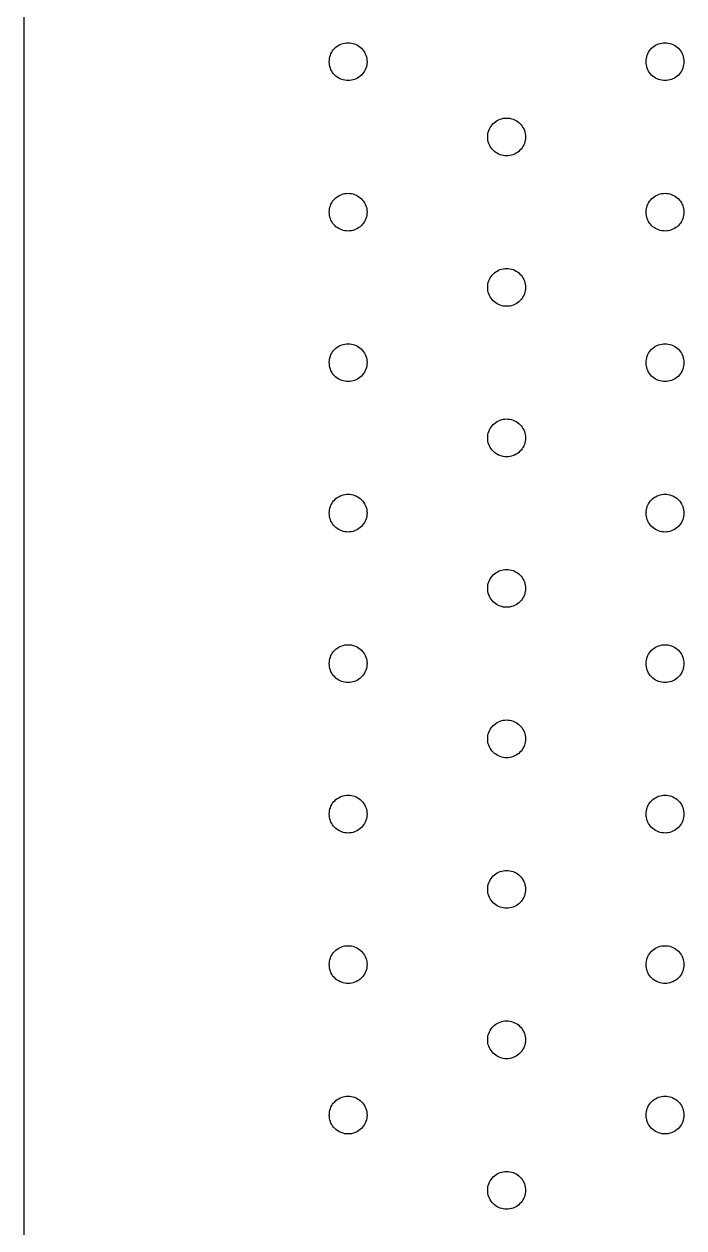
# Model space of a CAD drawing. Header units: millimetres. Extents: x 42 to 3058, y 353 to 2599.
# Drawn here: x 50 to 196.6, y 1210.8 to 1478.3 of the extents above; entities that cross this region are included whole.
import ezdxf

# ---------------------------------------------------------------- set-up
doc = ezdxf.new("R2010")
doc.units = ezdxf.units.MM
doc.layers.add('DRAWING', color=7, linetype='Continuous')

msp = doc.modelspace()

# ---------------------------------------------------------------- linework, layer by layer
at = {"layer": 'DRAWING', "linetype": 'CONTINUOUS', "true_color": 0x111111}
msp.add_line((50, 500), (50, 1930), dxfattribs=at)
for points in [[(126.2, 1469.9), (126.18, 1469.53), (126.14, 1469.17), (126.06, 1468.81), (125.95, 1468.46), (125.81, 1468.12), (125.64, 1467.8), (125.44, 1467.49), (125.22, 1467.2), (124.97, 1466.93), (124.7, 1466.68), (124.41, 1466.46), (124.1, 1466.26), (123.77, 1466.09), (123.44, 1465.95), (123.09, 1465.84), (122.73, 1465.76), (122.37, 1465.72), (122, 1465.7), (121.63, 1465.72), (121.27, 1465.76), (120.91, 1465.84), (120.56, 1465.95), (120.23, 1466.09), (119.9, 1466.26), (119.59, 1466.46), (119.3, 1466.68), (119.03, 1466.93), (118.78, 1467.2), (118.56, 1467.49), (118.36, 1467.8), (118.19, 1468.12), (118.05, 1468.46), (117.94, 1468.81), (117.86, 1469.17), (117.82, 1469.53), (117.8, 1469.9), (117.82, 1470.27), (117.86, 1470.63), (117.94, 1470.99), (118.05, 1471.34), (118.19, 1471.67), (118.36, 1472), (118.56, 1472.31), (118.78, 1472.6), (119.03, 1472.87), (119.3, 1473.12), (119.59, 1473.34), (119.9, 1473.54), (120.23, 1473.71), (120.56, 1473.85), (120.91, 1473.96), (121.27, 1474.04), (121.63, 1474.08), (122, 1474.1), (122.37, 1474.08), (122.73, 1474.04), (123.09, 1473.96), (123.44, 1473.85), (123.77, 1473.71), (124.1, 1473.54), (124.41, 1473.34), (124.7, 1473.12), (124.97, 1472.87), (125.22, 1472.6), (125.44, 1472.31), (125.64, 1472), (125.81, 1471.67), (125.95, 1471.34), (126.06, 1470.99), (126.14, 1470.63), (126.18, 1470.27), (126.2, 1469.9)], [(196.6, 1469.9), (196.58, 1469.53), (196.54, 1469.17), (196.46, 1468.81), (196.35, 1468.46), (196.21, 1468.12), (196.04, 1467.8), (195.84, 1467.49), (195.62, 1467.2), (195.37, 1466.93), (195.1, 1466.68), (194.81, 1466.46), (194.5, 1466.26), (194.17, 1466.09), (193.84, 1465.95), (193.49, 1465.84), (193.13, 1465.76), (192.77, 1465.72), (192.4, 1465.7), (192.03, 1465.72), (191.67, 1465.76), (191.31, 1465.84), (190.96, 1465.95), (190.63, 1466.09), (190.3, 1466.26), (189.99, 1466.46), (189.7, 1466.68), (189.43, 1466.93), (189.18, 1467.2), (188.96, 1467.49), (188.76, 1467.8), (188.59, 1468.12), (188.45, 1468.46), (188.34, 1468.81), (188.26, 1469.17), (188.22, 1469.53), (188.2, 1469.9), (188.22, 1470.27), (188.26, 1470.63), (188.34, 1470.99), (188.45, 1471.34), (188.59, 1471.67), (188.76, 1472), (188.96, 1472.31), (189.18, 1472.6), (189.43, 1472.87), (189.7, 1473.12), (189.99, 1473.34), (190.3, 1473.54), (190.63, 1473.71), (190.96, 1473.85), (191.31, 1473.96), (191.67, 1474.04), (192.03, 1474.08), (192.4, 1474.1), (192.77, 1474.08), (193.13, 1474.04), (193.49, 1473.96), (193.84, 1473.85), (194.17, 1473.71), (194.5, 1473.54), (194.81, 1473.34), (195.1, 1473.12), (195.37, 1472.87), (195.62, 1472.6), (195.84, 1472.31), (196.04, 1472), (196.21, 1471.67), (196.35, 1471.34), (196.46, 1470.99), (196.54, 1470.63), (196.58, 1470.27), (196.6, 1469.9)], [(161.4, 1453.18), (161.38, 1452.82), (161.34, 1452.46), (161.26, 1452.1), (161.15, 1451.75), (161.01, 1451.41), (160.84, 1451.08), (160.64, 1450.78), (160.42, 1450.49), (160.17, 1450.22), (159.9, 1449.97), (159.61, 1449.74), (159.3, 1449.55), (158.97, 1449.38), (158.64, 1449.24), (158.29, 1449.13), (157.93, 1449.05), (157.57, 1449), (157.2, 1448.98), (156.83, 1449), (156.47, 1449.05), (156.11, 1449.13), (155.76, 1449.24), (155.43, 1449.38), (155.1, 1449.55), (154.79, 1449.74), (154.5, 1449.97), (154.23, 1450.22), (153.98, 1450.49), (153.76, 1450.78), (153.56, 1451.08), (153.39, 1451.41), (153.25, 1451.75), (153.14, 1452.1), (153.06, 1452.46), (153.02, 1452.82), (153, 1453.18), (153.02, 1453.55), (153.06, 1453.91), (153.14, 1454.27), (153.25, 1454.62), (153.39, 1454.96), (153.56, 1455.28), (153.76, 1455.59), (153.98, 1455.88), (154.23, 1456.15), (154.5, 1456.4), (154.79, 1456.63), (155.1, 1456.82), (155.43, 1456.99), (155.76, 1457.13), (156.11, 1457.24), (156.47, 1457.32), (156.83, 1457.37), (157.2, 1457.38), (157.57, 1457.37), (157.93, 1457.32), (158.29, 1457.24), (158.64, 1457.13), (158.97, 1456.99), (159.3, 1456.82), (159.61, 1456.63), (159.9, 1456.4), (160.17, 1456.15), (160.42, 1455.88), (160.64, 1455.59), (160.84, 1455.28), (161.01, 1454.96), (161.15, 1454.62), (161.26, 1454.27), (161.34, 1453.91), (161.38, 1453.55), (161.4, 1453.18)], [(126.2, 1436.47), (126.18, 1436.1), (126.14, 1435.74), (126.06, 1435.38), (125.95, 1435.03), (125.81, 1434.7), (125.64, 1434.37), (125.44, 1434.06), (125.22, 1433.77), (124.97, 1433.5), (124.7, 1433.25), (124.41, 1433.03), (124.1, 1432.83), (123.77, 1432.66), (123.44, 1432.52), (123.09, 1432.41), (122.73, 1432.33), (122.37, 1432.29), (122, 1432.27), (121.63, 1432.29), (121.27, 1432.33), (120.91, 1432.41), (120.56, 1432.52), (120.23, 1432.66), (119.9, 1432.83), (119.59, 1433.03), (119.3, 1433.25), (119.03, 1433.5), (118.78, 1433.77), (118.56, 1434.06), (118.36, 1434.37), (118.19, 1434.7), (118.05, 1435.03), (117.94, 1435.38), (117.86, 1435.74), (117.82, 1436.1), (117.8, 1436.47), (117.82, 1436.84), (117.86, 1437.2), (117.94, 1437.56), (118.05, 1437.91), (118.19, 1438.25), (118.36, 1438.57), (118.56, 1438.88), (118.78, 1439.17), (119.03, 1439.44), (119.3, 1439.69), (119.59, 1439.91), (119.9, 1440.11), (120.23, 1440.28), (120.56, 1440.42), (120.91, 1440.53), (121.27, 1440.61), (121.63, 1440.65), (122, 1440.67), (122.37, 1440.65), (122.73, 1440.61), (123.09, 1440.53), (123.44, 1440.42), (123.77, 1440.28), (124.1, 1440.11), (124.41, 1439.91), (124.7, 1439.69), (124.97, 1439.44), (125.22, 1439.17), (125.44, 1438.88), (125.64, 1438.57), (125.81, 1438.25), (125.95, 1437.91), (126.06, 1437.56), (126.14, 1437.2), (126.18, 1436.84), (126.2, 1436.47)], [(196.6, 1436.47), (196.58, 1436.1), (196.54, 1435.74), (196.46, 1435.38), (196.35, 1435.03), (196.21, 1434.7), (196.04, 1434.37), (195.84, 1434.06), (195.62, 1433.77), (195.37, 1433.5), (195.1, 1433.25), (194.81, 1433.03), (194.5, 1432.83), (194.17, 1432.66), (193.84, 1432.52), (193.49, 1432.41), (193.13, 1432.33), (192.77, 1432.29), (192.4, 1432.27), (192.03, 1432.29), (191.67, 1432.33), (191.31, 1432.41), (190.96, 1432.52), (190.63, 1432.66), (190.3, 1432.83), (189.99, 1433.03), (189.7, 1433.25), (189.43, 1433.5), (189.18, 1433.77), (188.96, 1434.06), (188.76, 1434.37), (188.59, 1434.7), (188.45, 1435.03), (188.34, 1435.38), (188.26, 1435.74), (188.22, 1436.1), (188.2, 1436.47), (188.22, 1436.84), (188.26, 1437.2), (188.34, 1437.56), (188.45, 1437.91), (188.59, 1438.25), (188.76, 1438.57), (188.96, 1438.88), (189.18, 1439.17), (189.43, 1439.44), (189.7, 1439.69), (189.99, 1439.91), (190.3, 1440.11), (190.63, 1440.28), (190.96, 1440.42), (191.31, 1440.53), (191.67, 1440.61), (192.03, 1440.65), (192.4, 1440.67), (192.77, 1440.65), (193.13, 1440.61), (193.49, 1440.53), (193.84, 1440.42), (194.17, 1440.28), (194.5, 1440.11), (194.81, 1439.91), (195.1, 1439.69), (195.37, 1439.44), (195.62, 1439.17), (195.84, 1438.88), (196.04, 1438.57), (196.21, 1438.25), (196.35, 1437.91), (196.46, 1437.56), (196.54, 1437.2), (196.58, 1436.84), (196.6, 1436.47)], [(161.4, 1419.76), (161.38, 1419.39), (161.34, 1419.03), (161.26, 1418.67), (161.15, 1418.32), (161.01, 1417.98), (160.84, 1417.66), (160.64, 1417.35), (160.42, 1417.06), (160.17, 1416.79), (159.9, 1416.54), (159.61, 1416.32), (159.3, 1416.12), (158.97, 1415.95), (158.64, 1415.81), (158.29, 1415.7), (157.93, 1415.62), (157.57, 1415.57), (157.2, 1415.56), (156.83, 1415.57), (156.47, 1415.62), (156.11, 1415.7), (155.76, 1415.81), (155.43, 1415.95), (155.1, 1416.12), (154.79, 1416.32), (154.5, 1416.54), (154.23, 1416.79), (153.98, 1417.06), (153.76, 1417.35), (153.56, 1417.66), (153.39, 1417.98), (153.25, 1418.32), (153.14, 1418.67), (153.06, 1419.03), (153.02, 1419.39), (153, 1419.76), (153.02, 1420.12), (153.06, 1420.48), (153.14, 1420.84), (153.25, 1421.19), (153.39, 1421.53), (153.56, 1421.86), (153.76, 1422.16), (153.98, 1422.46), (154.23, 1422.73), (154.5, 1422.97), (154.79, 1423.2), (155.1, 1423.39), (155.43, 1423.56), (155.76, 1423.7), (156.11, 1423.81), (156.47, 1423.89), (156.83, 1423.94), (157.2, 1423.96), (157.57, 1423.94), (157.93, 1423.89), (158.29, 1423.81), (158.64, 1423.7), (158.97, 1423.56), (159.3, 1423.39), (159.61, 1423.2), (159.9, 1422.97), (160.17, 1422.73), (160.42, 1422.46), (160.64, 1422.16), (160.84, 1421.86), (161.01, 1421.53), (161.15, 1421.19), (161.26, 1420.84), (161.34, 1420.48), (161.38, 1420.12), (161.4, 1419.76)], [(126.2, 1403.04), (126.18, 1402.67), (126.14, 1402.31), (126.06, 1401.95), (125.95, 1401.6), (125.81, 1401.27), (125.64, 1400.94), (125.44, 1400.63), (125.22, 1400.34), (124.97, 1400.07), (124.7, 1399.82), (124.41, 1399.6), (124.1, 1399.4), (123.77, 1399.23), (123.44, 1399.09), (123.09, 1398.98), (122.73, 1398.9), (122.37, 1398.86), (122, 1398.84), (121.63, 1398.86), (121.27, 1398.9), (120.91, 1398.98), (120.56, 1399.09), (120.23, 1399.23), (119.9, 1399.4), (119.59, 1399.6), (119.3, 1399.82), (119.03, 1400.07), (118.78, 1400.34), (118.56, 1400.63), (118.36, 1400.94), (118.19, 1401.27), (118.05, 1401.6), (117.94, 1401.95), (117.86, 1402.31), (117.82, 1402.67), (117.8, 1403.04), (117.82, 1403.41), (117.86, 1403.77), (117.94, 1404.13), (118.05, 1404.48), (118.19, 1404.82), (118.36, 1405.14), (118.56, 1405.45), (118.78, 1405.74), (119.03, 1406.01), (119.3, 1406.26), (119.59, 1406.48), (119.9, 1406.68), (120.23, 1406.85), (120.56, 1406.99), (120.91, 1407.1), (121.27, 1407.18), (121.63, 1407.22), (122, 1407.24), (122.37, 1407.22), (122.73, 1407.18), (123.09, 1407.1), (123.44, 1406.99), (123.77, 1406.85), (124.1, 1406.68), (124.41, 1406.48), (124.7, 1406.26), (124.97, 1406.01), (125.22, 1405.74), (125.44, 1405.45), (125.64, 1405.14), (125.81, 1404.82), (125.95, 1404.48), (126.06, 1404.13), (126.14, 1403.77), (126.18, 1403.41), (126.2, 1403.04)], [(196.6, 1403.04), (196.58, 1402.67), (196.54, 1402.31), (196.46, 1401.95), (196.35, 1401.6), (196.21, 1401.27), (196.04, 1400.94), (195.84, 1400.63), (195.62, 1400.34), (195.37, 1400.07), (195.1, 1399.82), (194.81, 1399.6), (194.5, 1399.4), (194.17, 1399.23), (193.84, 1399.09), (193.49, 1398.98), (193.13, 1398.9), (192.77, 1398.86), (192.4, 1398.84), (192.03, 1398.86), (191.67, 1398.9), (191.31, 1398.98), (190.96, 1399.09), (190.63, 1399.23), (190.3, 1399.4), (189.99, 1399.6), (189.7, 1399.82), (189.43, 1400.07), (189.18, 1400.34), (188.96, 1400.63), (188.76, 1400.94), (188.59, 1401.27), (188.45, 1401.6), (188.34, 1401.95), (188.26, 1402.31), (188.22, 1402.67), (188.2, 1403.04), (188.22, 1403.41), (188.26, 1403.77), (188.34, 1404.13), (188.45, 1404.48), (188.59, 1404.82), (188.76, 1405.14), (188.96, 1405.45), (189.18, 1405.74), (189.43, 1406.01), (189.7, 1406.26), (189.99, 1406.48), (190.3, 1406.68), (190.63, 1406.85), (190.96, 1406.99), (191.31, 1407.1), (191.67, 1407.18), (192.03, 1407.22), (192.4, 1407.24), (192.77, 1407.22), (193.13, 1407.18), (193.49, 1407.1), (193.84, 1406.99), (194.17, 1406.85), (194.5, 1406.68), (194.81, 1406.48), (195.1, 1406.26), (195.37, 1406.01), (195.62, 1405.74), (195.84, 1405.45), (196.04, 1405.14), (196.21, 1404.82), (196.35, 1404.48), (196.46, 1404.13), (196.54, 1403.77), (196.58, 1403.41), (196.6, 1403.04)], [(161.4, 1386.33), (161.38, 1385.96), (161.34, 1385.6), (161.26, 1385.24), (161.15, 1384.89), (161.01, 1384.55), (160.84, 1384.23), (160.64, 1383.92), (160.42, 1383.63), (160.17, 1383.36), (159.9, 1383.11), (159.61, 1382.89), (159.3, 1382.69), (158.97, 1382.52), (158.64, 1382.38), (158.29, 1382.27), (157.93, 1382.19), (157.57, 1382.14), (157.2, 1382.13), (156.83, 1382.14), (156.47, 1382.19), (156.11, 1382.27), (155.76, 1382.38), (155.43, 1382.52), (155.1, 1382.69), (154.79, 1382.89), (154.5, 1383.11), (154.23, 1383.36), (153.98, 1383.63), (153.76, 1383.92), (153.56, 1384.23), (153.39, 1384.55), (153.25, 1384.89), (153.14, 1385.24), (153.06, 1385.6), (153.02, 1385.96), (153, 1386.33), (153.02, 1386.69), (153.06, 1387.06), (153.14, 1387.41), (153.25, 1387.76), (153.39, 1388.1), (153.56, 1388.43), (153.76, 1388.74), (153.98, 1389.03), (154.23, 1389.3), (154.5, 1389.54), (154.79, 1389.77), (155.1, 1389.96), (155.43, 1390.13), (155.76, 1390.27), (156.11, 1390.38), (156.47, 1390.46), (156.83, 1390.51), (157.2, 1390.53), (157.57, 1390.51), (157.93, 1390.46), (158.29, 1390.38), (158.64, 1390.27), (158.97, 1390.13), (159.3, 1389.96), (159.61, 1389.77), (159.9, 1389.54), (160.17, 1389.3), (160.42, 1389.03), (160.64, 1388.74), (160.84, 1388.43), (161.01, 1388.1), (161.15, 1387.76), (161.26, 1387.41), (161.34, 1387.06), (161.38, 1386.69), (161.4, 1386.33)], [(126.2, 1369.61), (126.18, 1369.25), (126.14, 1368.88), (126.06, 1368.52), (125.95, 1368.17), (125.81, 1367.84), (125.64, 1367.51), (125.44, 1367.2), (125.22, 1366.91), (124.97, 1366.64), (124.7, 1366.39), (124.41, 1366.17), (124.1, 1365.97), (123.77, 1365.8), (123.44, 1365.66), (123.09, 1365.55), (122.73, 1365.48), (122.37, 1365.43), (122, 1365.41), (121.63, 1365.43), (121.27, 1365.48), (120.91, 1365.55), (120.56, 1365.66), (120.23, 1365.8), (119.9, 1365.97), (119.59, 1366.17), (119.3, 1366.39), (119.03, 1366.64), (118.78, 1366.91), (118.56, 1367.2), (118.36, 1367.51), (118.19, 1367.84), (118.05, 1368.17), (117.94, 1368.52), (117.86, 1368.88), (117.82, 1369.25), (117.8, 1369.61), (117.82, 1369.98), (117.86, 1370.34), (117.94, 1370.7), (118.05, 1371.05), (118.19, 1371.39), (118.36, 1371.71), (118.56, 1372.02), (118.78, 1372.31), (119.03, 1372.58), (119.3, 1372.83), (119.59, 1373.05), (119.9, 1373.25), (120.23, 1373.42), (120.56, 1373.56), (120.91, 1373.67), (121.27, 1373.75), (121.63, 1373.8), (122, 1373.81), (122.37, 1373.8), (122.73, 1373.75), (123.09, 1373.67), (123.44, 1373.56), (123.77, 1373.42), (124.1, 1373.25), (124.41, 1373.05), (124.7, 1372.83), (124.97, 1372.58), (125.22, 1372.31), (125.44, 1372.02), (125.64, 1371.71), (125.81, 1371.39), (125.95, 1371.05), (126.06, 1370.7), (126.14, 1370.34), (126.18, 1369.98), (126.2, 1369.61)], [(196.6, 1369.61), (196.58, 1369.25), (196.54, 1368.88), (196.46, 1368.52), (196.35, 1368.17), (196.21, 1367.84), (196.04, 1367.51), (195.84, 1367.2), (195.62, 1366.91), (195.37, 1366.64), (195.1, 1366.39), (194.81, 1366.17), (194.5, 1365.97), (194.17, 1365.8), (193.84, 1365.66), (193.49, 1365.55), (193.13, 1365.48), (192.77, 1365.43), (192.4, 1365.41), (192.03, 1365.43), (191.67, 1365.48), (191.31, 1365.55), (190.96, 1365.66), (190.63, 1365.8), (190.3, 1365.97), (189.99, 1366.17), (189.7, 1366.39), (189.43, 1366.64), (189.18, 1366.91), (188.96, 1367.2), (188.76, 1367.51), (188.59, 1367.84), (188.45, 1368.17), (188.34, 1368.52), (188.26, 1368.88), (188.22, 1369.25), (188.2, 1369.61), (188.22, 1369.98), (188.26, 1370.34), (188.34, 1370.7), (188.45, 1371.05), (188.59, 1371.39), (188.76, 1371.71), (188.96, 1372.02), (189.18, 1372.31), (189.43, 1372.58), (189.7, 1372.83), (189.99, 1373.05), (190.3, 1373.25), (190.63, 1373.42), (190.96, 1373.56), (191.31, 1373.67), (191.67, 1373.75), (192.03, 1373.8), (192.4, 1373.81), (192.77, 1373.8), (193.13, 1373.75), (193.49, 1373.67), (193.84, 1373.56), (194.17, 1373.42), (194.5, 1373.25), (194.81, 1373.05), (195.1, 1372.83), (195.37, 1372.58), (195.62, 1372.31), (195.84, 1372.02), (196.04, 1371.71), (196.21, 1371.39), (196.35, 1371.05), (196.46, 1370.7), (196.54, 1370.34), (196.58, 1369.98), (196.6, 1369.61)], [(161.4, 1352.9), (161.38, 1352.53), (161.34, 1352.17), (161.26, 1351.81), (161.15, 1351.46), (161.01, 1351.12), (160.84, 1350.8), (160.64, 1350.49), (160.42, 1350.2), (160.17, 1349.93), (159.9, 1349.68), (159.61, 1349.46), (159.3, 1349.26), (158.97, 1349.09), (158.64, 1348.95), (158.29, 1348.84), (157.93, 1348.76), (157.57, 1348.71), (157.2, 1348.7), (156.83, 1348.71), (156.47, 1348.76), (156.11, 1348.84), (155.76, 1348.95), (155.43, 1349.09), (155.1, 1349.26), (154.79, 1349.46), (154.5, 1349.68), (154.23, 1349.93), (153.98, 1350.2), (153.76, 1350.49), (153.56, 1350.8), (153.39, 1351.12), (153.25, 1351.46), (153.14, 1351.81), (153.06, 1352.17), (153.02, 1352.53), (153, 1352.9), (153.02, 1353.26), (153.06, 1353.63), (153.14, 1353.98), (153.25, 1354.33), (153.39, 1354.67), (153.56, 1355), (153.76, 1355.31), (153.98, 1355.6), (154.23, 1355.87), (154.5, 1356.11), (154.79, 1356.34), (155.1, 1356.53), (155.43, 1356.7), (155.76, 1356.84), (156.11, 1356.95), (156.47, 1357.03), (156.83, 1357.08), (157.2, 1357.1), (157.57, 1357.08), (157.93, 1357.03), (158.29, 1356.95), (158.64, 1356.84), (158.97, 1356.7), (159.3, 1356.53), (159.61, 1356.34), (159.9, 1356.11), (160.17, 1355.87), (160.42, 1355.6), (160.64, 1355.31), (160.84, 1355), (161.01, 1354.67), (161.15, 1354.33), (161.26, 1353.98), (161.34, 1353.63), (161.38, 1353.26), (161.4, 1352.9)], [(126.2, 1336.18), (126.18, 1335.82), (126.14, 1335.45), (126.06, 1335.09), (125.95, 1334.75), (125.81, 1334.41), (125.64, 1334.08), (125.44, 1333.77), (125.22, 1333.48), (124.97, 1333.21), (124.7, 1332.96), (124.41, 1332.74), (124.1, 1332.54), (123.77, 1332.38), (123.44, 1332.24), (123.09, 1332.12), (122.73, 1332.05), (122.37, 1332), (122, 1331.98), (121.63, 1332), (121.27, 1332.05), (120.91, 1332.12), (120.56, 1332.24), (120.23, 1332.38), (119.9, 1332.54), (119.59, 1332.74), (119.3, 1332.96), (119.03, 1333.21), (118.78, 1333.48), (118.56, 1333.77), (118.36, 1334.08), (118.19, 1334.41), (118.05, 1334.75), (117.94, 1335.09), (117.86, 1335.45), (117.82, 1335.82), (117.8, 1336.18), (117.82, 1336.55), (117.86, 1336.91), (117.94, 1337.27), (118.05, 1337.62), (118.19, 1337.96), (118.36, 1338.28), (118.56, 1338.59), (118.78, 1338.88), (119.03, 1339.15), (119.3, 1339.4), (119.59, 1339.62), (119.9, 1339.82), (120.23, 1339.99), (120.56, 1340.13), (120.91, 1340.24), (121.27, 1340.32), (121.63, 1340.37), (122, 1340.38), (122.37, 1340.37), (122.73, 1340.32), (123.09, 1340.24), (123.44, 1340.13), (123.77, 1339.99), (124.1, 1339.82), (124.41, 1339.62), (124.7, 1339.4), (124.97, 1339.15), (125.22, 1338.88), (125.44, 1338.59), (125.64, 1338.28), (125.81, 1337.96), (125.95, 1337.62), (126.06, 1337.27), (126.14, 1336.91), (126.18, 1336.55), (126.2, 1336.18)], [(196.6, 1336.18), (196.58, 1335.82), (196.54, 1335.45), (196.46, 1335.09), (196.35, 1334.75), (196.21, 1334.41), (196.04, 1334.08), (195.84, 1333.77), (195.62, 1333.48), (195.37, 1333.21), (195.1, 1332.96), (194.81, 1332.74), (194.5, 1332.54), (194.17, 1332.38), (193.84, 1332.24), (193.49, 1332.12), (193.13, 1332.05), (192.77, 1332), (192.4, 1331.98), (192.03, 1332), (191.67, 1332.05), (191.31, 1332.12), (190.96, 1332.24), (190.63, 1332.38), (190.3, 1332.54), (189.99, 1332.74), (189.7, 1332.96), (189.43, 1333.21), (189.18, 1333.48), (188.96, 1333.77), (188.76, 1334.08), (188.59, 1334.41), (188.45, 1334.75), (188.34, 1335.09), (188.26, 1335.45), (188.22, 1335.82), (188.2, 1336.18), (188.22, 1336.55), (188.26, 1336.91), (188.34, 1337.27), (188.45, 1337.62), (188.59, 1337.96), (188.76, 1338.28), (188.96, 1338.59), (189.18, 1338.88), (189.43, 1339.15), (189.7, 1339.4), (189.99, 1339.62), (190.3, 1339.82), (190.63, 1339.99), (190.96, 1340.13), (191.31, 1340.24), (191.67, 1340.32), (192.03, 1340.37), (192.4, 1340.38), (192.77, 1340.37), (193.13, 1340.32), (193.49, 1340.24), (193.84, 1340.13), (194.17, 1339.99), (194.5, 1339.82), (194.81, 1339.62), (195.1, 1339.4), (195.37, 1339.15), (195.62, 1338.88), (195.84, 1338.59), (196.04, 1338.28), (196.21, 1337.96), (196.35, 1337.62), (196.46, 1337.27), (196.54, 1336.91), (196.58, 1336.55), (196.6, 1336.18)], [(161.4, 1319.47), (161.38, 1319.1), (161.34, 1318.74), (161.26, 1318.38), (161.15, 1318.03), (161.01, 1317.69), (160.84, 1317.37), (160.64, 1317.06), (160.42, 1316.77), (160.17, 1316.5), (159.9, 1316.25), (159.61, 1316.03), (159.3, 1315.83), (158.97, 1315.66), (158.64, 1315.52), (158.29, 1315.41), (157.93, 1315.33), (157.57, 1315.28), (157.2, 1315.27), (156.83, 1315.28), (156.47, 1315.33), (156.11, 1315.41), (155.76, 1315.52), (155.43, 1315.66), (155.1, 1315.83), (154.79, 1316.03), (154.5, 1316.25), (154.23, 1316.5), (153.98, 1316.77), (153.76, 1317.06), (153.56, 1317.37), (153.39, 1317.69), (153.25, 1318.03), (153.14, 1318.38), (153.06, 1318.74), (153.02, 1319.1), (153, 1319.47), (153.02, 1319.83), (153.06, 1320.2), (153.14, 1320.55), (153.25, 1320.9), (153.39, 1321.24), (153.56, 1321.57), (153.76, 1321.88), (153.98, 1322.17), (154.23, 1322.44), (154.5, 1322.68), (154.79, 1322.91), (155.1, 1323.1), (155.43, 1323.27), (155.76, 1323.41), (156.11, 1323.52), (156.47, 1323.6), (156.83, 1323.65), (157.2, 1323.67), (157.57, 1323.65), (157.93, 1323.6), (158.29, 1323.52), (158.64, 1323.41), (158.97, 1323.27), (159.3, 1323.1), (159.61, 1322.91), (159.9, 1322.68), (160.17, 1322.44), (160.42, 1322.17), (160.64, 1321.88), (160.84, 1321.57), (161.01, 1321.24), (161.15, 1320.9), (161.26, 1320.55), (161.34, 1320.2), (161.38, 1319.83), (161.4, 1319.47)], [(126.2, 1302.75), (126.18, 1302.39), (126.14, 1302.02), (126.06, 1301.67), (125.95, 1301.32), (125.81, 1300.98), (125.64, 1300.65), (125.44, 1300.34), (125.22, 1300.05), (124.97, 1299.78), (124.7, 1299.53), (124.41, 1299.31), (124.1, 1299.12), (123.77, 1298.95), (123.44, 1298.81), (123.09, 1298.7), (122.73, 1298.62), (122.37, 1298.57), (122, 1298.55), (121.63, 1298.57), (121.27, 1298.62), (120.91, 1298.7), (120.56, 1298.81), (120.23, 1298.95), (119.9, 1299.12), (119.59, 1299.31), (119.3, 1299.53), (119.03, 1299.78), (118.78, 1300.05), (118.56, 1300.34), (118.36, 1300.65), (118.19, 1300.98), (118.05, 1301.32), (117.94, 1301.67), (117.86, 1302.02), (117.82, 1302.39), (117.8, 1302.75), (117.82, 1303.12), (117.86, 1303.48), (117.94, 1303.84), (118.05, 1304.19), (118.19, 1304.53), (118.36, 1304.85), (118.56, 1305.16), (118.78, 1305.45), (119.03, 1305.72), (119.3, 1305.97), (119.59, 1306.19), (119.9, 1306.39), (120.23, 1306.56), (120.56, 1306.7), (120.91, 1306.81), (121.27, 1306.89), (121.63, 1306.94), (122, 1306.95), (122.37, 1306.94), (122.73, 1306.89), (123.09, 1306.81), (123.44, 1306.7), (123.77, 1306.56), (124.1, 1306.39), (124.41, 1306.19), (124.7, 1305.97), (124.97, 1305.72), (125.22, 1305.45), (125.44, 1305.16), (125.64, 1304.85), (125.81, 1304.53), (125.95, 1304.19), (126.06, 1303.84), (126.14, 1303.48), (126.18, 1303.12), (126.2, 1302.75)], [(196.6, 1302.75), (196.58, 1302.39), (196.54, 1302.02), (196.46, 1301.67), (196.35, 1301.32), (196.21, 1300.98), (196.04, 1300.65), (195.84, 1300.34), (195.62, 1300.05), (195.37, 1299.78), (195.1, 1299.53), (194.81, 1299.31), (194.5, 1299.12), (194.17, 1298.95), (193.84, 1298.81), (193.49, 1298.7), (193.13, 1298.62), (192.77, 1298.57), (192.4, 1298.55), (192.03, 1298.57), (191.67, 1298.62), (191.31, 1298.7), (190.96, 1298.81), (190.63, 1298.95), (190.3, 1299.12), (189.99, 1299.31), (189.7, 1299.53), (189.43, 1299.78), (189.18, 1300.05), (188.96, 1300.34), (188.76, 1300.65), (188.59, 1300.98), (188.45, 1301.32), (188.34, 1301.67), (188.26, 1302.02), (188.22, 1302.39), (188.2, 1302.75), (188.22, 1303.12), (188.26, 1303.48), (188.34, 1303.84), (188.45, 1304.19), (188.59, 1304.53), (188.76, 1304.85), (188.96, 1305.16), (189.18, 1305.45), (189.43, 1305.72), (189.7, 1305.97), (189.99, 1306.19), (190.3, 1306.39), (190.63, 1306.56), (190.96, 1306.7), (191.31, 1306.81), (191.67, 1306.89), (192.03, 1306.94), (192.4, 1306.95), (192.77, 1306.94), (193.13, 1306.89), (193.49, 1306.81), (193.84, 1306.7), (194.17, 1306.56), (194.5, 1306.39), (194.81, 1306.19), (195.1, 1305.97), (195.37, 1305.72), (195.62, 1305.45), (195.84, 1305.16), (196.04, 1304.85), (196.21, 1304.53), (196.35, 1304.19), (196.46, 1303.84), (196.54, 1303.48), (196.58, 1303.12), (196.6, 1302.75)], [(161.4, 1286.04), (161.38, 1285.67), (161.34, 1285.31), (161.26, 1284.95), (161.15, 1284.6), (161.01, 1284.26), (160.84, 1283.94), (160.64, 1283.63), (160.42, 1283.34), (160.17, 1283.07), (159.9, 1282.82), (159.61, 1282.6), (159.3, 1282.4), (158.97, 1282.23), (158.64, 1282.09), (158.29, 1281.98), (157.93, 1281.9), (157.57, 1281.85), (157.2, 1281.84), (156.83, 1281.85), (156.47, 1281.9), (156.11, 1281.98), (155.76, 1282.09), (155.43, 1282.23), (155.1, 1282.4), (154.79, 1282.6), (154.5, 1282.82), (154.23, 1283.07), (153.98, 1283.34), (153.76, 1283.63), (153.56, 1283.94), (153.39, 1284.26), (153.25, 1284.6), (153.14, 1284.95), (153.06, 1285.31), (153.02, 1285.67), (153, 1286.04), (153.02, 1286.4), (153.06, 1286.77), (153.14, 1287.12), (153.25, 1287.47), (153.39, 1287.81), (153.56, 1288.14), (153.76, 1288.45), (153.98, 1288.74), (154.23, 1289.01), (154.5, 1289.25), (154.79, 1289.48), (155.1, 1289.67), (155.43, 1289.84), (155.76, 1289.98), (156.11, 1290.09), (156.47, 1290.17), (156.83, 1290.22), (157.2, 1290.24), (157.57, 1290.22), (157.93, 1290.17), (158.29, 1290.09), (158.64, 1289.98), (158.97, 1289.84), (159.3, 1289.67), (159.61, 1289.48), (159.9, 1289.25), (160.17, 1289.01), (160.42, 1288.74), (160.64, 1288.45), (160.84, 1288.14), (161.01, 1287.81), (161.15, 1287.47), (161.26, 1287.12), (161.34, 1286.77), (161.38, 1286.4), (161.4, 1286.04)], [(126.2, 1269.32), (126.18, 1268.96), (126.14, 1268.59), (126.06, 1268.24), (125.95, 1267.89), (125.81, 1267.55), (125.64, 1267.22), (125.44, 1266.91), (125.22, 1266.62), (124.97, 1266.35), (124.7, 1266.11), (124.41, 1265.88), (124.1, 1265.69), (123.77, 1265.52), (123.44, 1265.38), (123.09, 1265.27), (122.73, 1265.19), (122.37, 1265.14), (122, 1265.12), (121.63, 1265.14), (121.27, 1265.19), (120.91, 1265.27), (120.56, 1265.38), (120.23, 1265.52), (119.9, 1265.69), (119.59, 1265.88), (119.3, 1266.11), (119.03, 1266.35), (118.78, 1266.62), (118.56, 1266.91), (118.36, 1267.22), (118.19, 1267.55), (118.05, 1267.89), (117.94, 1268.24), (117.86, 1268.59), (117.82, 1268.96), (117.8, 1269.32), (117.82, 1269.69), (117.86, 1270.05), (117.94, 1270.41), (118.05, 1270.76), (118.19, 1271.1), (118.36, 1271.42), (118.56, 1271.73), (118.78, 1272.02), (119.03, 1272.29), (119.3, 1272.54), (119.59, 1272.76), (119.9, 1272.96), (120.23, 1273.13), (120.56, 1273.27), (120.91, 1273.38), (121.27, 1273.46), (121.63, 1273.51), (122, 1273.52), (122.37, 1273.51), (122.73, 1273.46), (123.09, 1273.38), (123.44, 1273.27), (123.77, 1273.13), (124.1, 1272.96), (124.41, 1272.76), (124.7, 1272.54), (124.97, 1272.29), (125.22, 1272.02), (125.44, 1271.73), (125.64, 1271.42), (125.81, 1271.1), (125.95, 1270.76), (126.06, 1270.41), (126.14, 1270.05), (126.18, 1269.69), (126.2, 1269.32)], [(196.6, 1269.32), (196.58, 1268.96), (196.54, 1268.59), (196.46, 1268.24), (196.35, 1267.89), (196.21, 1267.55), (196.04, 1267.22), (195.84, 1266.91), (195.62, 1266.62), (195.37, 1266.35), (195.1, 1266.11), (194.81, 1265.88), (194.5, 1265.69), (194.17, 1265.52), (193.84, 1265.38), (193.49, 1265.27), (193.13, 1265.19), (192.77, 1265.14), (192.4, 1265.12), (192.03, 1265.14), (191.67, 1265.19), (191.31, 1265.27), (190.96, 1265.38), (190.63, 1265.52), (190.3, 1265.69), (189.99, 1265.88), (189.7, 1266.11), (189.43, 1266.35), (189.18, 1266.62), (188.96, 1266.91), (188.76, 1267.22), (188.59, 1267.55), (188.45, 1267.89), (188.34, 1268.24), (188.26, 1268.59), (188.22, 1268.96), (188.2, 1269.32), (188.22, 1269.69), (188.26, 1270.05), (188.34, 1270.41), (188.45, 1270.76), (188.59, 1271.1), (188.76, 1271.42), (188.96, 1271.73), (189.18, 1272.02), (189.43, 1272.29), (189.7, 1272.54), (189.99, 1272.76), (190.3, 1272.96), (190.63, 1273.13), (190.96, 1273.27), (191.31, 1273.38), (191.67, 1273.46), (192.03, 1273.51), (192.4, 1273.52), (192.77, 1273.51), (193.13, 1273.46), (193.49, 1273.38), (193.84, 1273.27), (194.17, 1273.13), (194.5, 1272.96), (194.81, 1272.76), (195.1, 1272.54), (195.37, 1272.29), (195.62, 1272.02), (195.84, 1271.73), (196.04, 1271.42), (196.21, 1271.1), (196.35, 1270.76), (196.46, 1270.41), (196.54, 1270.05), (196.58, 1269.69), (196.6, 1269.32)], [(161.4, 1252.61), (161.38, 1252.24), (161.34, 1251.88), (161.26, 1251.52), (161.15, 1251.17), (161.01, 1250.83), (160.84, 1250.51), (160.64, 1250.2), (160.42, 1249.91), (160.17, 1249.64), (159.9, 1249.39), (159.61, 1249.17), (159.3, 1248.97), (158.97, 1248.8), (158.64, 1248.66), (158.29, 1248.55), (157.93, 1248.47), (157.57, 1248.42), (157.2, 1248.41), (156.83, 1248.42), (156.47, 1248.47), (156.11, 1248.55), (155.76, 1248.66), (155.43, 1248.8), (155.1, 1248.97), (154.79, 1249.17), (154.5, 1249.39), (154.23, 1249.64), (153.98, 1249.91), (153.76, 1250.2), (153.56, 1250.51), (153.39, 1250.83), (153.25, 1251.17), (153.14, 1251.52), (153.06, 1251.88), (153.02, 1252.24), (153, 1252.61), (153.02, 1252.97), (153.06, 1253.34), (153.14, 1253.7), (153.25, 1254.04), (153.39, 1254.38), (153.56, 1254.71), (153.76, 1255.02), (153.98, 1255.31), (154.23, 1255.58), (154.5, 1255.83), (154.79, 1256.05), (155.1, 1256.25), (155.43, 1256.41), (155.76, 1256.55), (156.11, 1256.67), (156.47, 1256.74), (156.83, 1256.79), (157.2, 1256.81), (157.57, 1256.79), (157.93, 1256.74), (158.29, 1256.67), (158.64, 1256.55), (158.97, 1256.41), (159.3, 1256.25), (159.61, 1256.05), (159.9, 1255.83), (160.17, 1255.58), (160.42, 1255.31), (160.64, 1255.02), (160.84, 1254.71), (161.01, 1254.38), (161.15, 1254.04), (161.26, 1253.7), (161.34, 1253.34), (161.38, 1252.97), (161.4, 1252.61)], [(126.2, 1235.89), (126.18, 1235.53), (126.14, 1235.16), (126.06, 1234.81), (125.95, 1234.46), (125.81, 1234.12), (125.64, 1233.79), (125.44, 1233.48), (125.22, 1233.19), (124.97, 1232.92), (124.7, 1232.68), (124.41, 1232.45), (124.1, 1232.26), (123.77, 1232.09), (123.44, 1231.95), (123.09, 1231.84), (122.73, 1231.76), (122.37, 1231.71), (122, 1231.69), (121.63, 1231.71), (121.27, 1231.76), (120.91, 1231.84), (120.56, 1231.95), (120.23, 1232.09), (119.9, 1232.26), (119.59, 1232.45), (119.3, 1232.68), (119.03, 1232.92), (118.78, 1233.19), (118.56, 1233.48), (118.36, 1233.79), (118.19, 1234.12), (118.05, 1234.46), (117.94, 1234.81), (117.86, 1235.16), (117.82, 1235.53), (117.8, 1235.89), (117.82, 1236.26), (117.86, 1236.62), (117.94, 1236.98), (118.05, 1237.33), (118.19, 1237.67), (118.36, 1237.99), (118.56, 1238.3), (118.78, 1238.59), (119.03, 1238.86), (119.3, 1239.11), (119.59, 1239.33), (119.9, 1239.53), (120.23, 1239.7), (120.56, 1239.84), (120.91, 1239.95), (121.27, 1240.03), (121.63, 1240.08), (122, 1240.09), (122.37, 1240.08), (122.73, 1240.03), (123.09, 1239.95), (123.44, 1239.84), (123.77, 1239.7), (124.1, 1239.53), (124.41, 1239.33), (124.7, 1239.11), (124.97, 1238.86), (125.22, 1238.59), (125.44, 1238.3), (125.64, 1237.99), (125.81, 1237.67), (125.95, 1237.33), (126.06, 1236.98), (126.14, 1236.62), (126.18, 1236.26), (126.2, 1235.89)], [(196.6, 1235.89), (196.58, 1235.53), (196.54, 1235.16), (196.46, 1234.81), (196.35, 1234.46), (196.21, 1234.12), (196.04, 1233.79), (195.84, 1233.48), (195.62, 1233.19), (195.37, 1232.92), (195.1, 1232.68), (194.81, 1232.45), (194.5, 1232.26), (194.17, 1232.09), (193.84, 1231.95), (193.49, 1231.84), (193.13, 1231.76), (192.77, 1231.71), (192.4, 1231.69), (192.03, 1231.71), (191.67, 1231.76), (191.31, 1231.84), (190.96, 1231.95), (190.63, 1232.09), (190.3, 1232.26), (189.99, 1232.45), (189.7, 1232.68), (189.43, 1232.92), (189.18, 1233.19), (188.96, 1233.48), (188.76, 1233.79), (188.59, 1234.12), (188.45, 1234.46), (188.34, 1234.81), (188.26, 1235.16), (188.22, 1235.53), (188.2, 1235.89), (188.22, 1236.26), (188.26, 1236.62), (188.34, 1236.98), (188.45, 1237.33), (188.59, 1237.67), (188.76, 1237.99), (188.96, 1238.3), (189.18, 1238.59), (189.43, 1238.86), (189.7, 1239.11), (189.99, 1239.33), (190.3, 1239.53), (190.63, 1239.7), (190.96, 1239.84), (191.31, 1239.95), (191.67, 1240.03), (192.03, 1240.08), (192.4, 1240.09), (192.77, 1240.08), (193.13, 1240.03), (193.49, 1239.95), (193.84, 1239.84), (194.17, 1239.7), (194.5, 1239.53), (194.81, 1239.33), (195.1, 1239.11), (195.37, 1238.86), (195.62, 1238.59), (195.84, 1238.3), (196.04, 1237.99), (196.21, 1237.67), (196.35, 1237.33), (196.46, 1236.98), (196.54, 1236.62), (196.58, 1236.26), (196.6, 1235.89)], [(161.4, 1219.18), (161.38, 1218.81), (161.34, 1218.45), (161.26, 1218.09), (161.15, 1217.74), (161.01, 1217.4), (160.84, 1217.08), (160.64, 1216.77), (160.42, 1216.48), (160.17, 1216.21), (159.9, 1215.96), (159.61, 1215.74), (159.3, 1215.54), (158.97, 1215.37), (158.64, 1215.23), (158.29, 1215.12), (157.93, 1215.04), (157.57, 1214.99), (157.2, 1214.98), (156.83, 1214.99), (156.47, 1215.04), (156.11, 1215.12), (155.76, 1215.23), (155.43, 1215.37), (155.1, 1215.54), (154.79, 1215.74), (154.5, 1215.96), (154.23, 1216.21), (153.98, 1216.48), (153.76, 1216.77), (153.56, 1217.08), (153.39, 1217.4), (153.25, 1217.74), (153.14, 1218.09), (153.06, 1218.45), (153.02, 1218.81), (153, 1219.18), (153.02, 1219.54), (153.06, 1219.91), (153.14, 1220.27), (153.25, 1220.62), (153.39, 1220.95), (153.56, 1221.28), (153.76, 1221.59), (153.98, 1221.88), (154.23, 1222.15), (154.5, 1222.4), (154.79, 1222.62), (155.1, 1222.82), (155.43, 1222.99), (155.76, 1223.13), (156.11, 1223.24), (156.47, 1223.31), (156.83, 1223.36), (157.2, 1223.38), (157.57, 1223.36), (157.93, 1223.31), (158.29, 1223.24), (158.64, 1223.13), (158.97, 1222.99), (159.3, 1222.82), (159.61, 1222.62), (159.9, 1222.4), (160.17, 1222.15), (160.42, 1221.88), (160.64, 1221.59), (160.84, 1221.28), (161.01, 1220.95), (161.15, 1220.62), (161.26, 1220.27), (161.34, 1219.91), (161.38, 1219.54), (161.4, 1219.18)]]:
    msp.add_lwpolyline(points, close=True, dxfattribs=at)

doc.saveas('drawing.dxf')
